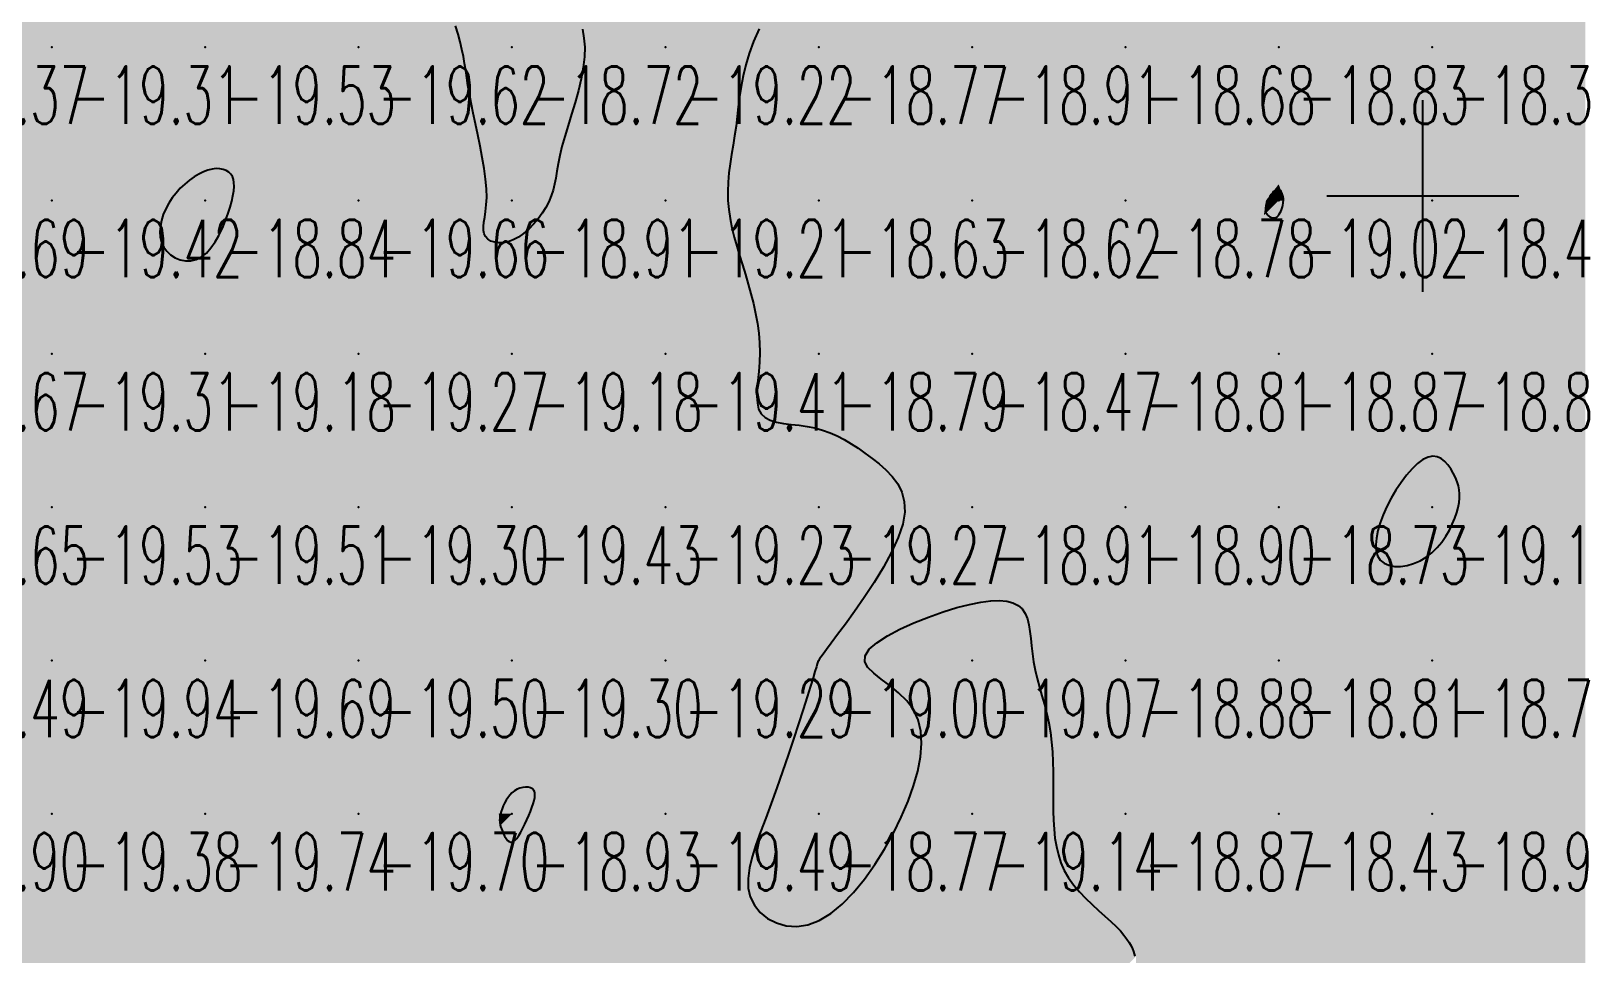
# Model space of a CAD drawing. Header units: millimetres. Extents: x 88261 to 90953, y 390274 to 392322.
# Drawn here: x 89158.9 to 89260, y 391698.1 to 391758.3 of the extents above; entities that cross this region are included whole.
import ezdxf
from ezdxf.enums import TextEntityAlignment as Align

# ---------------------------------------------------------------- set-up
doc = ezdxf.new("R2010")
doc.units = ezdxf.units.MM
doc.header["$LTSCALE"] = 25
for name, color, linetype in [('Carroyage(1)_Croix', 7, 'Continuous'), ('CN_03_00', 7, 'Continuous'), ('COTEAlt', 7, 'Continuous'), ('TN_COLORIAGE', 7, 'Continuous')]:
    doc.layers.add(name, color=color, linetype=linetype)
doc.styles.add('Simplex 1.0', font='Simplex.shx', dxfattribs={"width": 0.99, "height": 2.5})
doc.styles.get("Standard").update_dxf_attribs({"font": 'times.ttf'})

# ---------------------------------------------------------------- blocks, each defined once
blk = doc.blocks.new('COTE')
at = {"color": 0}
blk.add_point((0, 0), dxfattribs=at)
at = {"layer": 'COTEAlt'}
blk.add_attdef('ALT', text='', height=3.75, dxfattribs=at).set_placement((1.25, -1.25), align=Align.TOP_LEFT)

msp = doc.modelspace()

# ---------------------------------------------------------------- linework, layer by layer
at = {"layer": 'Carroyage(1)_Croix'}
for p, q in [((89249.65, 391741.29), (89249.65, 391753.79)), ((89243.4, 391747.54), (89255.9, 391747.54))]:
    msp.add_line(p, q, dxfattribs=at)
at = {"layer": 'CN_03_00', "elevation": -19, "flags": 128}
for points in [[(89194.84, 391758.41), (89194.94, 391757.84), (89194.99, 391757.25), (89194.98, 391756.61), (89194.9, 391755.92), (89194.77, 391755.18), (89194.58, 391754.42), (89194.37, 391753.64), (89194.14, 391752.88), (89193.91, 391752.13), (89193.7, 391751.42), (89193.51, 391750.76), (89193.37, 391750.17), (89193.37, 391750.17), (89193.26, 391749.64), (89193.17, 391749.15), (89193.1, 391748.71), (89193.02, 391748.3), (89192.93, 391747.91), (89192.81, 391747.54), (89192.66, 391747.16), (89192.46, 391746.78), (89192.22, 391746.41), (89191.95, 391746.04), (89191.66, 391745.69), (89191.34, 391745.37), (89191, 391745.09), (89190.67, 391744.85), (89190.33, 391744.67), (89190, 391744.55), (89189.68, 391744.49), (89189.39, 391744.48), (89189.12, 391744.52), (89188.88, 391744.6), (89188.68, 391744.73), (89188.53, 391744.89), (89188.43, 391745.07), (89188.39, 391745.29), (89188.39, 391745.54), (89188.42, 391745.82), (89188.47, 391746.15), (89188.52, 391746.53), (89188.57, 391746.96), (89188.6, 391747.45), (89188.59, 391748.01), (89188.53, 391748.64), (89188.44, 391749.32), (89188.31, 391750.04), (89188.17, 391750.78), (89188.02, 391751.52), (89187.86, 391752.25), (89187.71, 391752.95), (89187.58, 391753.61), (89187.47, 391754.2), (89187.38, 391754.75), (89187.3, 391755.25), (89187.23, 391755.72), (89187.16, 391756.18), (89187.08, 391756.64), (89186.98, 391757.1), (89186.87, 391757.59), (89186.73, 391758.1), (89186.57, 391758.64)], [(89206.37, 391758.44), (89206.01, 391757.62), (89205.72, 391756.84), (89205.5, 391756.1), (89205.32, 391755.38), (89205.19, 391754.69), (89205.09, 391754.01), (89205.01, 391753.36), (89204.94, 391752.72), (89204.86, 391752.09), (89204.77, 391751.47), (89204.67, 391750.85), (89204.57, 391750.24), (89204.48, 391749.64), (89204.4, 391749.04), (89204.34, 391748.44), (89204.32, 391747.84), (89204.33, 391747.25), (89204.38, 391746.65), (89204.47, 391746.06), (89204.59, 391745.46), (89204.74, 391744.86), (89204.91, 391744.26), (89205.09, 391743.65), (89205.28, 391743.04), (89205.47, 391742.42), (89205.65, 391741.79), (89205.83, 391741.16), (89205.99, 391740.52), (89206.13, 391739.87), (89206.25, 391739.23), (89206.34, 391738.59), (89206.4, 391737.95), (89206.41, 391737.32), (89206.39, 391736.7), (89206.35, 391736.09), (89206.29, 391735.51), (89206.24, 391734.97), (89206.22, 391734.46), (89206.25, 391734.02), (89206.33, 391733.63), (89206.5, 391733.32), (89206.75, 391733.08), (89207.09, 391732.91), (89207.5, 391732.79), (89207.96, 391732.7), (89208.45, 391732.64), (89208.97, 391732.58), (89209.5, 391732.5), (89210.01, 391732.41), (89210.51, 391732.27), (89211, 391732.1), (89211.46, 391731.89), (89211.92, 391731.65), (89212.37, 391731.38), (89212.82, 391731.08), (89213.27, 391730.76), (89213.73, 391730.42), (89214.19, 391730.06), (89214.64, 391729.67), (89215.05, 391729.24), (89215.41, 391728.77), (89215.67, 391728.23), (89215.83, 391727.62), (89215.86, 391726.92), (89215.74, 391726.14), (89215.44, 391725.26), (89215.01, 391724.31), (89214.47, 391723.32), (89213.86, 391722.32), (89213.22, 391721.35), (89212.58, 391720.44), (89211.99, 391719.62), (89211.48, 391718.93), (89211.07, 391718.38), (89210.76, 391717.96), (89210.54, 391717.66), (89210.39, 391717.46), (89210.3, 391717.34), (89210.25, 391717.27), (89210.23, 391717.25), (89210.23, 391717.24), (89210.23, 391717.24), (89210.22, 391717.21), (89210.2, 391717.15), (89210.16, 391717.02), (89210.1, 391716.82), (89210.01, 391716.53), (89209.88, 391716.11), (89209.71, 391715.56), (89209.49, 391714.86), (89209.23, 391714.04), (89208.93, 391713.11), (89208.6, 391712.11), (89208.26, 391711.06), (89207.9, 391710), (89207.53, 391708.94), (89207.16, 391707.92), (89206.8, 391706.96), (89206.46, 391706.06), (89206.16, 391705.22), (89205.91, 391704.44), (89205.74, 391703.71), (89205.65, 391703.03), (89205.66, 391702.4), (89205.79, 391701.82), (89206.06, 391701.28), (89206.44, 391700.81), (89206.92, 391700.41), (89207.49, 391700.12), (89208.13, 391699.94), (89208.82, 391699.89), (89209.54, 391700), (89210.29, 391700.28), (89211.05, 391700.73), (89211.79, 391701.35), (89212.53, 391702.11), (89213.24, 391702.98), (89213.91, 391703.93), (89214.54, 391704.94), (89215.12, 391705.98), (89215.64, 391707.03), (89216.08, 391708.06), (89216.44, 391709.06), (89216.72, 391710.03), (89216.89, 391710.95), (89216.96, 391711.82), (89216.91, 391712.63), (89216.73, 391713.37), (89216.43, 391714.04), (89215.99, 391714.62), (89215.46, 391715.14), (89214.89, 391715.6), (89214.33, 391716.02), (89213.84, 391716.41), (89213.46, 391716.78), (89213.26, 391717.16), (89213.28, 391717.55), (89213.55, 391717.97), (89214.05, 391718.4), (89214.73, 391718.84), (89215.55, 391719.28), (89216.46, 391719.69), (89217.41, 391720.07), (89218.36, 391720.41), (89219.27, 391720.69), (89220.09, 391720.9), (89220.82, 391721.05), (89221.47, 391721.14), (89222.03, 391721.15), (89222.52, 391721.11), (89222.92, 391721), (89223.26, 391720.83), (89223.52, 391720.6), (89223.72, 391720.31), (89223.86, 391719.96), (89223.96, 391719.57), (89224.03, 391719.14), (89224.08, 391718.68), (89224.13, 391718.19), (89224.19, 391717.68), (89224.26, 391717.15), (89224.37, 391716.61), (89224.5, 391716.07), (89224.65, 391715.51), (89224.81, 391714.94), (89224.97, 391714.36), (89225.12, 391713.77), (89225.25, 391713.17), (89225.36, 391712.55), (89225.44, 391711.92), (89225.5, 391711.28), (89225.53, 391710.63), (89225.54, 391709.98), (89225.54, 391709.33), (89225.54, 391708.68), (89225.54, 391708.05), (89225.55, 391707.42), (89225.57, 391706.82), (89225.6, 391706.23), (89225.66, 391705.66), (89225.75, 391705.11), (89225.88, 391704.57), (89226.05, 391704.05), (89226.27, 391703.55), (89226.54, 391703.07), (89226.87, 391702.6), (89227.25, 391702.15), (89227.65, 391701.73), (89228.08, 391701.32), (89228.5, 391700.93), (89228.91, 391700.56), (89229.3, 391700.22), (89229.64, 391699.89), (89229.93, 391699.6), (89230.16, 391699.32), (89230.35, 391699.07), (89230.5, 391698.84), (89230.62, 391698.63), (89230.71, 391698.43), (89230.78, 391698.26), (89230.83, 391698.1), (89230.87, 391697.96)]]:
    msp.add_lwpolyline(points, dxfattribs=at)
for points in [[(89170.32, 391743.81), (89170.62, 391744.15), (89170.89, 391744.54), (89171.14, 391744.97), (89171.36, 391745.43), (89171.55, 391745.9), (89171.72, 391746.36), (89171.86, 391746.8), (89171.97, 391747.19), (89172.05, 391747.55), (89172.11, 391747.87), (89172.13, 391748.16), (89172.12, 391748.41), (89172.09, 391748.62), (89172.02, 391748.81), (89171.91, 391748.97), (89171.78, 391749.1), (89171.61, 391749.2), (89171.42, 391749.27), (89171.2, 391749.31), (89170.96, 391749.32), (89170.7, 391749.28), (89170.42, 391749.22), (89170.13, 391749.11), (89169.83, 391748.97), (89169.52, 391748.78), (89169.21, 391748.56), (89168.91, 391748.31), (89168.62, 391748.04), (89168.34, 391747.73), (89168.09, 391747.41), (89167.86, 391747.06), (89167.67, 391746.7), (89167.51, 391746.32), (89167.39, 391745.94), (89167.32, 391745.57), (89167.29, 391745.2), (89167.31, 391744.85), (89167.4, 391744.51), (89167.54, 391744.2), (89167.74, 391743.93), (89167.99, 391743.7), (89168.28, 391743.51), (89168.61, 391743.38), (89168.96, 391743.31), (89169.31, 391743.31), (89169.66, 391743.39), (89170, 391743.56), (89170.32, 391743.81)], [(89239.53, 391746.29), (89239.6, 391746.23), (89239.68, 391746.17), (89239.78, 391746.13), (89239.87, 391746.11), (89239.97, 391746.11), (89240.06, 391746.14), (89240.15, 391746.18), (89240.23, 391746.26), (89240.29, 391746.35), (89240.35, 391746.46), (89240.41, 391746.58), (89240.45, 391746.71), (89240.49, 391746.83), (89240.51, 391746.95), (89240.54, 391747.06), (89240.55, 391747.16), (89240.56, 391747.24), (89240.56, 391747.31), (89240.56, 391747.37), (89240.55, 391747.43), (89240.54, 391747.49), (89240.52, 391747.55), (89240.5, 391747.61), (89240.48, 391747.68), (89240.45, 391747.75), (89240.42, 391747.82), (89240.38, 391747.89), (89240.33, 391747.94), (89240.28, 391747.98), (89240.23, 391748), (89240.16, 391748), (89240.09, 391747.96), (89240.01, 391747.91), (89239.92, 391747.83), (89239.84, 391747.73), (89239.75, 391747.63), (89239.67, 391747.51), (89239.6, 391747.38), (89239.53, 391747.26), (89239.48, 391747.13), (89239.44, 391747.01), (89239.41, 391746.89), (89239.39, 391746.77), (89239.39, 391746.66), (89239.4, 391746.56), (89239.42, 391746.46), (89239.47, 391746.37), (89239.53, 391746.29)], [(89247.06, 391726.74), (89246.86, 391726.21), (89246.71, 391725.71), (89246.62, 391725.23), (89246.58, 391724.79), (89246.61, 391724.4), (89246.7, 391724.06), (89246.87, 391723.78), (89247.12, 391723.58), (89247.43, 391723.45), (89247.8, 391723.38), (89248.2, 391723.38), (89248.62, 391723.44), (89249.05, 391723.56), (89249.47, 391723.74), (89249.87, 391723.98), (89250.24, 391724.27), (89250.58, 391724.6), (89250.88, 391724.96), (89251.15, 391725.35), (89251.38, 391725.75), (89251.57, 391726.14), (89251.74, 391726.53), (89251.87, 391726.9), (89251.96, 391727.23), (89252.02, 391727.54), (89252.05, 391727.83), (89252.05, 391728.11), (89252.02, 391728.37), (89251.97, 391728.64), (89251.88, 391728.9), (89251.77, 391729.17), (89251.63, 391729.46), (89251.47, 391729.74), (89251.29, 391730), (89251.08, 391730.23), (89250.84, 391730.41), (89250.58, 391730.53), (89250.3, 391730.57), (89249.99, 391730.51), (89249.65, 391730.34), (89249.31, 391730.08), (89248.95, 391729.74), (89248.59, 391729.32), (89248.24, 391728.86), (89247.9, 391728.35), (89247.59, 391727.82), (89247.31, 391727.28), (89247.06, 391726.74)], [(89191.45, 391707.39), (89191.55, 391707.65), (89191.63, 391707.89), (89191.7, 391708.11), (89191.74, 391708.31), (89191.75, 391708.49), (89191.73, 391708.65), (89191.68, 391708.77), (89191.59, 391708.87), (89191.46, 391708.94), (89191.31, 391708.97), (89191.14, 391708.98), (89190.96, 391708.96), (89190.77, 391708.92), (89190.59, 391708.84), (89190.41, 391708.74), (89190.25, 391708.61), (89190.11, 391708.46), (89189.98, 391708.29), (89189.86, 391708.12), (89189.76, 391707.93), (89189.67, 391707.75), (89189.6, 391707.57), (89189.54, 391707.4), (89189.5, 391707.24), (89189.46, 391707.1), (89189.45, 391706.96), (89189.44, 391706.83), (89189.45, 391706.7), (89189.47, 391706.56), (89189.51, 391706.42), (89189.56, 391706.27), (89189.62, 391706.1), (89189.69, 391705.94), (89189.77, 391705.78), (89189.86, 391705.63), (89189.96, 391705.51), (89190.07, 391705.43), (89190.18, 391705.4), (89190.31, 391705.42), (89190.43, 391705.5), (89190.56, 391705.64), (89190.7, 391705.82), (89190.83, 391706.05), (89190.96, 391706.3), (89191.09, 391706.57), (89191.22, 391706.85), (89191.34, 391707.13), (89191.45, 391707.39)]]:
    msp.add_lwpolyline(points, close=True, dxfattribs=at)
at = {"layer": 'TN_COLORIAGE', "color": 213}
for points in [[(89150.25, 391757.24, -19.42), (89160.25, 391757.24, -19.42), (89160.25, 391767.24, -19.42)], [(89150.25, 391767.24, -19.42), (89150.25, 391757.24, -19.42), (89160.25, 391767.24, -19.42)], [(89160.25, 391757.24, -19.83), (89170.25, 391757.24, -19.83), (89170.25, 391767.24, -19.83)], [(89160.25, 391767.24, -19.83), (89160.25, 391757.24, -19.83), (89170.25, 391767.24, -19.83)], [(89170.25, 391767.24, -19.43), (89170.25, 391757.24, -19.43), (89180.25, 391767.24, -19.43)], [(89170.25, 391757.24, -19.43), (89180.25, 391757.24, -19.43), (89180.25, 391767.24, -19.43)], [(89180.25, 391757.24, -19), (89185.28, 391762.27, -19), (89180.25, 391767.24, -19), (89184.37, 391767.24, -19)], [(89200.25, 391767.24, -19), (89193.7, 391760.69, -19), (89200.25, 391757.24, -19), (89195.79, 391757.24, -19)], [(89200.25, 391757.24, -19), (89205.2, 391757.24, -19), (89210.25, 391767.24, -19), (89210.25, 391764.77, -19)], [(89200.25, 391767.24, -19.08), (89200.25, 391757.24, -19.08), (89210.25, 391767.24, -19.08)], [(89185.28, 391762.27, -19.62), (89187.16, 391757.24, -19.62), (89180.25, 391757.24, -19.62)], [(89150.25, 391757.24, -19.31), (89150.25, 391747.24, -19.31), (89160.25, 391757.24, -19.31)], [(89150.25, 391747.24, -19.31), (89160.25, 391747.24, -19.31), (89160.25, 391757.24, -19.31)], [(89160.25, 391757.24, -19.53), (89160.25, 391747.24, -19.53), (89170.25, 391757.24, -19.53)], [(89170.25, 391757.24, -19), (89170.25, 391749.54, -19), (89160.25, 391747.24, -19), (89167.51, 391747.24, -19)], [(89180.25, 391757.24, -19), (89172.27, 391749.26, -19), (89170.25, 391757.24, -19), (89170.25, 391749.54, -19)], [(89180.25, 391747.24, -19), (89172.16, 391747.24, -19), (89180.25, 391757.24, -19), (89172.27, 391749.26, -19)], [(89180.25, 391747.24, -19), (89187.3, 391754.29, -19), (89180.25, 391757.24, -19), (89187.16, 391757.24, -19)], [(89200.25, 391757.24, -19), (89193.03, 391750.02, -19), (89200.25, 391747.24, -19), (89193.17, 391747.24, -19)], [(89195.79, 391757.24, -19.22), (89193.03, 391750.02, -19.22), (89200.25, 391757.24, -19.22)], [(89200.25, 391757.24, -19), (89205.2, 391757.24, -19), (89200.25, 391747.24, -19), (89205.03, 391752.02, -19)], [(89187.3, 391754.29, -19.66), (89189.1, 391747.24, -19.66), (89180.25, 391747.24, -19.66)], [(89203.85, 391747.24, -19.21), (89205.03, 391752.02, -19.21), (89200.25, 391747.24, -19.21)], [(89239.42, 391747.24, -19.02), (89240.25, 391748.3, -19.02), (89240.25, 391747.24, -19.02)], [(89240.54, 391747.53, -19.02), (89240.25, 391748.3, -19.02), (89240.25, 391747.24, -19.02)], [(89240.54, 391747.53, -19.02), (89240.61, 391747.24, -19.02), (89240.25, 391747.24, -19.02)], [(89150.25, 391747.24, -19.42), (89150.25, 391737.24, -19.42), (89160.25, 391747.24, -19.42)], [(89150.25, 391737.24, -19.42), (89160.25, 391737.24, -19.42), (89160.25, 391747.24, -19.42)], [(89160.25, 391747.24, -19), (89167.51, 391747.24, -19), (89160.25, 391737.24, -19), (89166.86, 391743.85, -19)], [(89170.25, 391737.24, -19.66), (89180.25, 391737.24, -19.66), (89180.25, 391747.24, -19.66)], [(89180.25, 391747.24, -19), (89172.16, 391747.24, -19), (89170.25, 391737.24, -19), (89170.25, 391742.56, -19)], [(89180.25, 391747.24, -19), (89189.1, 391747.24, -19), (89180.25, 391737.24, -19), (89187.81, 391744.8, -19)], [(89190.25, 391737.24, -19.21), (89200.25, 391737.24, -19.21), (89200.25, 391747.24, -19.21)], [(89200.25, 391747.24, -19), (89193.17, 391747.24, -19), (89190.25, 391737.24, -19), (89190.25, 391744, -19)], [(89200.25, 391737.24, -19), (89205.52, 391742.51, -19), (89200.25, 391747.24, -19), (89203.85, 391747.24, -19)], [(89239.28, 391746.27, -19.02), (89240.25, 391745.9, -19.02), (89240.25, 391747.24, -19.02)], [(89239.42, 391747.24, -19.02), (89239.28, 391746.27, -19.02), (89240.25, 391747.24, -19.02)], [(89240.61, 391747.24, -19.02), (89240.25, 391745.9, -19.02), (89240.25, 391747.24, -19.02)], [(89180.25, 391737.24, -19), (89187.81, 391744.8, -19), (89190.25, 391737.24, -19), (89190.25, 391744, -19)], [(89160.25, 391737.24, -19), (89166.86, 391743.85, -19), (89170.25, 391737.24, -19), (89170.25, 391742.56, -19)], [(89205.52, 391742.51, -19.41), (89206.88, 391737.24, -19.41), (89200.25, 391737.24, -19.41)], [(89150.25, 391737.24, -19.31), (89150.25, 391727.24, -19.31), (89160.25, 391737.24, -19.31)], [(89150.25, 391727.24, -19.31), (89160.25, 391727.24, -19.31), (89160.25, 391737.24, -19.31)], [(89160.25, 391727.24, -19.18), (89170.25, 391727.24, -19.18), (89170.25, 391737.24, -19.18)], [(89160.25, 391737.24, -19.18), (89160.25, 391727.24, -19.18), (89170.25, 391737.24, -19.18)], [(89170.25, 391737.24, -19.27), (89170.25, 391727.24, -19.27), (89180.25, 391737.24, -19.27)], [(89170.25, 391727.24, -19.27), (89180.25, 391727.24, -19.27), (89180.25, 391737.24, -19.27)], [(89180.25, 391737.24, -19.18), (89180.25, 391727.24, -19.18), (89190.25, 391737.24, -19.18)], [(89180.25, 391727.24, -19.18), (89190.25, 391727.24, -19.18), (89190.25, 391737.24, -19.18)], [(89190.25, 391737.24, -19.41), (89190.25, 391727.24, -19.41), (89200.25, 391737.24, -19.41)], [(89190.25, 391727.24, -19.41), (89200.25, 391727.24, -19.41), (89200.25, 391737.24, -19.41)], [(89200.25, 391737.24, -19), (89206.88, 391737.24, -19), (89200.25, 391727.24, -19), (89205.47, 391732.46, -19)], [(89210.25, 391727.24, -19), (89210.25, 391732.84, -19), (89200.25, 391727.24, -19), (89205.47, 391732.46, -19)], [(89213.62, 391730.61, -19.27), (89210.25, 391732.84, -19.27), (89210.25, 391727.24, -19.27)], [(89246.89, 391727.24, -19.14), (89250.25, 391731.69, -19.14), (89250.25, 391727.24, -19.14)], [(89252.04, 391729.03, -19.14), (89250.25, 391731.69, -19.14), (89250.25, 391727.24, -19.14)], [(89213.62, 391730.61, -19.27), (89217.64, 391727.24, -19.27), (89210.25, 391727.24, -19.27)], [(89252.04, 391729.03, -19.14), (89252.23, 391727.24, -19.14), (89250.25, 391727.24, -19.14)], [(89150.25, 391727.24, -19.53), (89150.25, 391717.24, -19.53), (89160.25, 391727.24, -19.53)], [(89150.25, 391717.24, -19.53), (89160.25, 391717.24, -19.53), (89160.25, 391727.24, -19.53)], [(89160.25, 391717.24, -19.51), (89170.25, 391717.24, -19.51), (89170.25, 391727.24, -19.51)], [(89160.25, 391727.24, -19.51), (89160.25, 391717.24, -19.51), (89170.25, 391727.24, -19.51)], [(89170.25, 391727.24, -19.3), (89170.25, 391717.24, -19.3), (89180.25, 391727.24, -19.3)], [(89170.25, 391717.24, -19.3), (89180.25, 391717.24, -19.3), (89180.25, 391727.24, -19.3)], [(89180.25, 391727.24, -19.43), (89180.25, 391717.24, -19.43), (89190.25, 391727.24, -19.43)], [(89180.25, 391717.24, -19.43), (89190.25, 391717.24, -19.43), (89190.25, 391727.24, -19.43)], [(89190.25, 391727.24, -19.23), (89190.25, 391717.24, -19.23), (89200.25, 391727.24, -19.23)], [(89190.25, 391717.24, -19.23), (89200.25, 391717.24, -19.23), (89200.25, 391727.24, -19.23)], [(89200.25, 391727.24, -19.27), (89200.25, 391717.24, -19.27), (89210.25, 391727.24, -19.27)], [(89200.25, 391717.24, -19), (89210.22, 391717.24, -19), (89210.25, 391727.24, -19), (89210.25, 391717.27, -19)], [(89217.64, 391727.24, -19.27), (89210.25, 391717.27, -19.27), (89210.25, 391727.24, -19.27)], [(89250.25, 391723.4, -19.14), (89246.03, 391723.02, -19.14), (89250.25, 391727.24, -19.14)], [(89246.89, 391727.24, -19.14), (89246.03, 391723.02, -19.14), (89250.25, 391727.24, -19.14)], [(89252.23, 391727.24, -19.14), (89250.25, 391723.4, -19.14), (89250.25, 391727.24, -19.14)], [(89220.25, 391721.41, -19.07), (89210.36, 391717.24, -19.07), (89220.25, 391717.24, -19.07)], [(89224.24, 391721.23, -19.07), (89220.25, 391721.41, -19.07), (89220.25, 391717.24, -19.07)], [(89223.91, 391717.24, -19.07), (89224.24, 391721.23, -19.07), (89220.25, 391717.24, -19.07)], [(89150.25, 391707.24, -19.94), (89160.25, 391707.24, -19.94), (89160.25, 391717.24, -19.94)], [(89150.25, 391717.24, -19.94), (89150.25, 391707.24, -19.94), (89160.25, 391717.24, -19.94)], [(89160.25, 391717.24, -19.69), (89160.25, 391707.24, -19.69), (89170.25, 391717.24, -19.69)], [(89160.25, 391707.24, -19.69), (89170.25, 391707.24, -19.69), (89170.25, 391717.24, -19.69)], [(89170.25, 391717.24, -19.5), (89170.25, 391707.24, -19.5), (89180.25, 391717.24, -19.5)], [(89170.25, 391707.24, -19.5), (89180.25, 391707.24, -19.5), (89180.25, 391717.24, -19.5)], [(89180.25, 391717.24, -19.3), (89180.25, 391707.24, -19.3), (89190.25, 391717.24, -19.3)], [(89180.25, 391707.24, -19), (89189.39, 391707.24, -19), (89190.25, 391717.24, -19), (89190.25, 391709.03, -19)], [(89190.25, 391717.24, -19), (89190.25, 391709.03, -19), (89200.25, 391717.24, -19), (89192.1, 391709.09, -19)], [(89200.25, 391707.24, -19), (89191.42, 391707.24, -19), (89200.25, 391717.24, -19), (89192.1, 391709.09, -19)], [(89200.25, 391707.24, -19), (89210.23, 391717.22, -19), (89200.25, 391717.24, -19), (89210.22, 391717.24, -19)], [(89207.09, 391707.24, -19.49), (89210.23, 391717.22, -19.49), (89200.25, 391707.24, -19.49)], [(89217.95, 391714.94, -19.07), (89210.36, 391717.24, -19.07), (89220.25, 391717.24, -19.07)], [(89220.25, 391707.24, -19), (89216.4, 391707.24, -19), (89220.25, 391717.24, -19), (89217.95, 391714.94, -19)], [(89220.25, 391707.24, -19), (89225.71, 391712.71, -19), (89220.25, 391717.24, -19), (89223.91, 391717.24, -19)], [(89225.42, 391707.24, -19.14), (89225.71, 391712.71, -19.14), (89220.25, 391707.24, -19.14)], [(89150.25, 391697.24, -19.38), (89160.25, 391697.24, -19.38), (89160.25, 391707.24, -19.38)], [(89150.25, 391707.24, -19.38), (89150.25, 391697.24, -19.38), (89160.25, 391707.24, -19.38)], [(89160.25, 391707.24, -19.74), (89160.25, 391697.24, -19.74), (89170.25, 391707.24, -19.74)], [(89160.25, 391697.24, -19.74), (89170.25, 391697.24, -19.74), (89170.25, 391707.24, -19.74)], [(89170.25, 391707.24, -19.7), (89170.25, 391697.24, -19.7), (89180.25, 391707.24, -19.7)], [(89170.25, 391697.24, -19.7), (89180.25, 391697.24, -19.7), (89180.25, 391707.24, -19.7)], [(89180.25, 391697.24, -19), (89189.42, 391706.42, -19), (89180.25, 391707.24, -19), (89189.39, 391707.24, -19)], [(89190.25, 391697.24, -19.49), (89200.25, 391697.24, -19.49), (89200.25, 391707.24, -19.49)], [(89200.25, 391707.24, -19), (89191.42, 391707.24, -19), (89190.25, 391697.24, -19), (89190.25, 391704.71, -19)], [(89200.25, 391707.24, -19), (89207.09, 391707.24, -19), (89200.25, 391697.24, -19), (89204.36, 391701.35, -19)], [(89220.25, 391707.24, -19), (89216.4, 391707.24, -19), (89210.25, 391697.24, -19), (89210.25, 391698.27, -19)], [(89210.25, 391697.24, -19.14), (89220.25, 391697.24, -19.14), (89220.25, 391707.24, -19.14)], [(89220.25, 391697.24, -19), (89225.89, 391702.88, -19), (89220.25, 391707.24, -19), (89225.42, 391707.24, -19)], [(89180.25, 391697.24, -19), (89189.42, 391706.42, -19), (89190.25, 391697.24, -19), (89190.25, 391704.71, -19)], [(89220.25, 391697.24, -19), (89225.89, 391702.88, -19), (89230.25, 391697.24, -19), (89230.25, 391699.64, -19)], [(89200.25, 391697.24, -19), (89204.36, 391701.35, -19), (89210.25, 391697.24, -19), (89210.25, 391698.27, -19)], [(89230.94, 391697.93, -19.04), (89230.25, 391699.64, -19.04), (89230.25, 391697.24, -19.04)]]:
    msp.add_solid(points, dxfattribs=at)
at = {"layer": 'TN_COLORIAGE', "color": 203}
for points in [[(89187.16, 391757.24, -18.38), (89185.28, 391762.27, -18.38), (89190.25, 391757.24, -18.38), (89190.25, 391767.24, -18.38)], [(89193.7, 391760.69, -18.38), (89195.63, 391767.24, -18.38), (89190.25, 391757.24, -18.38), (89190.25, 391767.24, -18.38)], [(89210.25, 391764.77, -18.67), (89212.1, 391767.24, -18.67), (89210.25, 391757.24, -18.67), (89220.25, 391767.24, -18.67)], [(89210.25, 391757.24, -18.67), (89220.25, 391757.24, -18.67), (89220.25, 391767.24, -18.67)], [(89220.25, 391767.24, -18.82), (89220.25, 391757.24, -18.82), (89230.25, 391767.24, -18.82)], [(89220.25, 391757.24, -18.82), (89230.25, 391757.24, -18.82), (89230.25, 391767.24, -18.82)], [(89230.25, 391757.24, -18.74), (89240.25, 391757.24, -18.74), (89240.25, 391767.24, -18.74)], [(89230.25, 391767.24, -18.74), (89230.25, 391757.24, -18.74), (89240.25, 391767.24, -18.74)], [(89240.25, 391757.24, -18.58), (89250.25, 391757.24, -18.58), (89250.25, 391767.24, -18.58)], [(89240.25, 391767.24, -18.58), (89240.25, 391757.24, -18.58), (89250.25, 391767.24, -18.58)], [(89250.25, 391767.24, -18), (89259.89, 391767.24, -18), (89250.25, 391757.24, -18), (89259.64, 391766.63, -18)], [(89250.25, 391757.24, -18), (89259.64, 391766.63, -18), (89260.25, 391757.24, -18), (89260.25, 391765.93, -18)], [(89210.25, 391764.77, -18.77), (89205.2, 391757.24, -18.77), (89210.25, 391757.24, -18.77)], [(89195.79, 391757.24, -18.72), (89193.7, 391760.69, -18.72), (89190.25, 391757.24, -18.72)], [(89187.16, 391757.24, -18.72), (89187.3, 391754.29, -18.72), (89190.25, 391757.24, -18.72)], [(89189.1, 391747.24, -18.72), (89187.3, 391754.29, -18.72), (89190.25, 391747.24, -18.72), (89190.25, 391757.24, -18.72)], [(89193.03, 391750.02, -18.72), (89195.79, 391757.24, -18.72), (89190.25, 391747.24, -18.72), (89190.25, 391757.24, -18.72)], [(89205.03, 391752.02, -18.63), (89203.85, 391747.24, -18.63), (89210.25, 391757.24, -18.63), (89210.25, 391747.24, -18.63)], [(89205.03, 391752.02, -18.77), (89205.2, 391757.24, -18.77), (89210.25, 391757.24, -18.77)], [(89210.25, 391757.24, -18.91), (89210.25, 391747.24, -18.91), (89220.25, 391757.24, -18.91)], [(89210.25, 391747.24, -18.91), (89220.25, 391747.24, -18.91), (89220.25, 391757.24, -18.91)], [(89220.25, 391757.24, -18.68), (89220.25, 391747.24, -18.68), (89230.25, 391757.24, -18.68)], [(89220.25, 391747.24, -18.68), (89230.25, 391747.24, -18.68), (89230.25, 391757.24, -18.68)], [(89240.25, 391748.3, -18.78), (89239.42, 391747.24, -18.78), (89240.25, 391757.24, -18.78), (89230.25, 391747.24, -18.78)], [(89230.25, 391757.24, -18.83), (89230.25, 391747.24, -18.83), (89240.25, 391757.24, -18.83)], [(89240.25, 391748.3, -18.34), (89240.54, 391747.53, -18.34), (89240.25, 391757.24, -18.34), (89250.25, 391757.24, -18.34)], [(89240.61, 391747.24, -18.34), (89240.54, 391747.53, -18.34), (89250.25, 391747.24, -18.34), (89250.25, 391757.24, -18.34)], [(89250.25, 391757.24, -18.15), (89250.25, 391747.24, -18.15), (89260.25, 391757.24, -18.15)], [(89250.25, 391747.24, -18.15), (89260.25, 391747.24, -18.15), (89260.25, 391757.24, -18.15)], [(89167.51, 391747.24, -18.84), (89170.25, 391749.54, -18.84), (89170.25, 391747.24, -18.84)], [(89170.25, 391749.54, -18.84), (89172.27, 391749.26, -18.84), (89170.25, 391747.24, -18.84)], [(89193.17, 391747.24, -18.91), (89193.03, 391750.02, -18.91), (89190.25, 391747.24, -18.91)], [(89172.27, 391749.26, -18.84), (89172.16, 391747.24, -18.84), (89170.25, 391747.24, -18.84)], [(89166.86, 391743.85, -18.84), (89167.51, 391747.24, -18.84), (89170.25, 391747.24, -18.84)], [(89170.25, 391742.56, -18.84), (89166.86, 391743.85, -18.84), (89170.25, 391747.24, -18.84)], [(89170.25, 391742.56, -18.84), (89172.16, 391747.24, -18.84), (89170.25, 391747.24, -18.84)], [(89187.81, 391744.8, -18.91), (89189.1, 391747.24, -18.91), (89190.25, 391747.24, -18.91)], [(89190.25, 391744, -18.91), (89187.81, 391744.8, -18.91), (89190.25, 391747.24, -18.91)], [(89190.25, 391744, -18.91), (89193.17, 391747.24, -18.91), (89190.25, 391747.24, -18.91)], [(89203.85, 391747.24, -18.63), (89205.52, 391742.51, -18.63), (89210.25, 391747.24, -18.63)], [(89206.88, 391737.24, -18.63), (89205.52, 391742.51, -18.63), (89210.25, 391737.24, -18.63), (89210.25, 391747.24, -18.63)], [(89210.25, 391747.24, -18.62), (89210.25, 391737.24, -18.62), (89220.25, 391747.24, -18.62)], [(89210.25, 391737.24, -18.62), (89220.25, 391737.24, -18.62), (89220.25, 391747.24, -18.62)], [(89220.25, 391737.24, -18.78), (89230.25, 391737.24, -18.78), (89230.25, 391747.24, -18.78)], [(89220.25, 391747.24, -18.78), (89220.25, 391737.24, -18.78), (89230.25, 391747.24, -18.78)], [(89239.28, 391746.27, -18.78), (89239.42, 391747.24, -18.78), (89230.25, 391737.24, -18.78), (89230.25, 391747.24, -18.78)], [(89240.25, 391745.9, -18.81), (89239.28, 391746.27, -18.81), (89240.25, 391737.24, -18.81), (89230.25, 391737.24, -18.81)], [(89240.25, 391745.9, -18.46), (89240.61, 391747.24, -18.46), (89240.25, 391737.24, -18.46), (89250.25, 391747.24, -18.46)], [(89240.25, 391737.24, -18.46), (89250.25, 391737.24, -18.46), (89250.25, 391747.24, -18.46)], [(89250.25, 391747.24, -18.41), (89250.25, 391737.24, -18.41), (89260.25, 391747.24, -18.41)], [(89250.25, 391737.24, -18.41), (89260.25, 391737.24, -18.41), (89260.25, 391747.24, -18.41)], [(89205.47, 391732.46, -18.79), (89206.88, 391737.24, -18.79), (89210.25, 391737.24, -18.79)], [(89205.47, 391732.46, -18.79), (89210.25, 391732.84, -18.79), (89210.25, 391737.24, -18.79)], [(89210.25, 391732.84, -18.47), (89213.62, 391730.61, -18.47), (89210.25, 391737.24, -18.47), (89220.25, 391737.24, -18.47)], [(89217.64, 391727.24, -18.47), (89213.62, 391730.61, -18.47), (89220.25, 391727.24, -18.47), (89220.25, 391737.24, -18.47)], [(89220.25, 391727.24, -18.81), (89230.25, 391727.24, -18.81), (89230.25, 391737.24, -18.81)], [(89220.25, 391737.24, -18.81), (89220.25, 391727.24, -18.81), (89230.25, 391737.24, -18.81)], [(89230.25, 391727.24, -18.87), (89240.25, 391727.24, -18.87), (89240.25, 391737.24, -18.87)], [(89230.25, 391737.24, -18.87), (89230.25, 391727.24, -18.87), (89240.25, 391737.24, -18.87)], [(89240.25, 391737.24, -18.83), (89240.25, 391727.24, -18.83), (89250.25, 391737.24, -18.83)], [(89250.25, 391731.69, -18.73), (89246.89, 391727.24, -18.73), (89250.25, 391737.24, -18.73), (89240.25, 391727.24, -18.73)], [(89250.25, 391731.69, -18.37), (89252.04, 391729.03, -18.37), (89250.25, 391737.24, -18.37), (89260.25, 391737.24, -18.37)], [(89252.23, 391727.24, -18.37), (89252.04, 391729.03, -18.37), (89260.25, 391727.24, -18.37), (89260.25, 391737.24, -18.37)], [(89210.36, 391717.24, -18.91), (89220.25, 391721.41, -18.91), (89210.25, 391717.24, -18.91), (89220.25, 391727.24, -18.91)], [(89210.25, 391717.27, -18.91), (89217.64, 391727.24, -18.91), (89210.25, 391717.24, -18.91), (89220.25, 391727.24, -18.91)], [(89220.25, 391721.41, -18.9), (89224.24, 391721.23, -18.9), (89220.25, 391727.24, -18.9), (89230.25, 391727.24, -18.9)], [(89224.24, 391721.23, -18.88), (89223.91, 391717.24, -18.88), (89230.25, 391727.24, -18.88), (89230.25, 391717.24, -18.88)], [(89230.25, 391717.24, -18.73), (89240.25, 391717.24, -18.73), (89240.25, 391727.24, -18.73)], [(89230.25, 391727.24, -18.73), (89230.25, 391717.24, -18.73), (89240.25, 391727.24, -18.73)], [(89246.03, 391723.02, -18.73), (89246.89, 391727.24, -18.73), (89240.25, 391717.24, -18.73), (89240.25, 391727.24, -18.73)], [(89250.25, 391717.24, -18.44), (89260.25, 391717.24, -18.44), (89260.25, 391727.24, -18.44)], [(89250.25, 391723.4, -18.44), (89252.23, 391727.24, -18.44), (89250.25, 391717.24, -18.44), (89260.25, 391727.24, -18.44)], [(89246.03, 391723.02, -18.78), (89250.25, 391723.4, -18.78), (89240.25, 391717.24, -18.78), (89250.25, 391717.24, -18.78)], [(89210.23, 391717.22, -18.77), (89207.09, 391707.24, -18.77), (89210.25, 391717.24, -18.77), (89210.25, 391707.24, -18.77)], [(89210.25, 391717.27, -19), (89210.22, 391717.24, -19), (89210.25, 391717.24, -19)], [(89210.22, 391717.24, -19), (89210.23, 391717.22, -19), (89210.25, 391717.24, -19)], [(89210.36, 391717.24, -18.77), (89217.95, 391714.94, -18.77), (89210.25, 391717.24, -18.77), (89210.25, 391707.24, -18.77)], [(89223.91, 391717.24, -18.88), (89225.71, 391712.71, -18.88), (89230.25, 391717.24, -18.88)], [(89225.71, 391712.71, -18.87), (89225.42, 391707.24, -18.87), (89230.25, 391717.24, -18.87), (89230.25, 391707.24, -18.87)], [(89230.25, 391707.24, -18.81), (89240.25, 391707.24, -18.81), (89240.25, 391717.24, -18.81)], [(89230.25, 391717.24, -18.81), (89230.25, 391707.24, -18.81), (89240.25, 391717.24, -18.81)], [(89240.25, 391707.24, -18.78), (89250.25, 391707.24, -18.78), (89250.25, 391717.24, -18.78)], [(89240.25, 391717.24, -18.78), (89240.25, 391707.24, -18.78), (89250.25, 391717.24, -18.78)], [(89250.25, 391707.24, -18.51), (89260.25, 391707.24, -18.51), (89260.25, 391717.24, -18.51)], [(89250.25, 391717.24, -18.51), (89250.25, 391707.24, -18.51), (89260.25, 391717.24, -18.51)], [(89217.95, 391714.94, -18.77), (89216.4, 391707.24, -18.77), (89210.25, 391707.24, -18.77)], [(89190.25, 391709.03, -18.93), (89189.39, 391707.24, -18.93), (89190.25, 391707.24, -18.93)], [(89192.1, 391709.09, -18.93), (89191.42, 391707.24, -18.93), (89190.25, 391707.24, -18.93)], [(89192.1, 391709.09, -18.93), (89190.25, 391709.03, -18.93), (89190.25, 391707.24, -18.93)], [(89189.39, 391707.24, -18.93), (89189.42, 391706.42, -18.93), (89190.25, 391707.24, -18.93)], [(89190.25, 391704.71, -18.93), (89189.42, 391706.42, -18.93), (89190.25, 391707.24, -18.93)], [(89190.25, 391704.71, -18.93), (89191.42, 391707.24, -18.93), (89190.25, 391707.24, -18.93)], [(89210.25, 391698.27, -18.77), (89204.36, 391701.35, -18.77), (89210.25, 391707.24, -18.77)], [(89204.36, 391701.35, -18.77), (89207.09, 391707.24, -18.77), (89210.25, 391707.24, -18.77)], [(89210.25, 391698.27, -18.77), (89216.4, 391707.24, -18.77), (89210.25, 391707.24, -18.77)], [(89225.42, 391707.24, -18.87), (89225.89, 391702.88, -18.87), (89230.25, 391707.24, -18.87)], [(89230.25, 391699.64, -18.87), (89225.89, 391702.88, -18.87), (89230.25, 391707.24, -18.87)], [(89230.25, 391699.64, -18.43), (89230.94, 391697.93, -18.43), (89230.25, 391707.24, -18.43), (89240.25, 391707.24, -18.43)], [(89230.96, 391697.24, -18.43), (89230.94, 391697.93, -18.43), (89240.25, 391697.24, -18.43), (89240.25, 391707.24, -18.43)], [(89240.25, 391697.24, -18.93), (89250.25, 391697.24, -18.93), (89250.25, 391707.24, -18.93)], [(89240.25, 391707.24, -18.93), (89240.25, 391697.24, -18.93), (89250.25, 391707.24, -18.93)], [(89250.25, 391697.24, -18.64), (89260.25, 391697.24, -18.64), (89260.25, 391707.24, -18.64)], [(89250.25, 391707.24, -18.64), (89250.25, 391697.24, -18.64), (89260.25, 391707.24, -18.64)]]:
    msp.add_solid(points, dxfattribs=at)

# ---------------------------------------------------------------- block references
at = {"layer": 'COTEAlt'}
ref = msp.add_blockref('COTE', (89150.25, 391757.24), dxfattribs=at)
ref.add_attrib('ALT', '-19.37', dxfattribs={"height": 3.75, "style": 'Simplex 1.0', "width": 0.6}).set_placement((89151.5, 391755.99), align=Align.TOP_LEFT)
ref = msp.add_blockref('COTE', (89160.25, 391757.24), dxfattribs=at)
ref.add_attrib('ALT', '-19.31', dxfattribs={"height": 3.75, "style": 'Simplex 1.0', "width": 0.6}).set_placement((89161.5, 391755.99), align=Align.TOP_LEFT)
ref = msp.add_blockref('COTE', (89170.25, 391757.24), dxfattribs=at)
ref.add_attrib('ALT', '-19.53', dxfattribs={"height": 3.75, "style": 'Simplex 1.0', "width": 0.6}).set_placement((89171.5, 391755.99), align=Align.TOP_LEFT)
ref = msp.add_blockref('COTE', (89180.25, 391757.24), dxfattribs=at)
ref.add_attrib('ALT', '-19.62', dxfattribs={"height": 3.75, "style": 'Simplex 1.0', "width": 0.6}).set_placement((89181.5, 391755.99), align=Align.TOP_LEFT)
ref = msp.add_blockref('COTE', (89190.25, 391757.24), dxfattribs=at)
ref.add_attrib('ALT', '-18.72', dxfattribs={"height": 3.75, "style": 'Simplex 1.0', "width": 0.6}).set_placement((89191.5, 391755.99), align=Align.TOP_LEFT)
ref = msp.add_blockref('COTE', (89200.25, 391757.24), dxfattribs=at)
ref.add_attrib('ALT', '-19.22', dxfattribs={"height": 3.75, "style": 'Simplex 1.0', "width": 0.6}).set_placement((89201.5, 391755.99), align=Align.TOP_LEFT)
ref = msp.add_blockref('COTE', (89210.25, 391757.24), dxfattribs=at)
ref.add_attrib('ALT', '-18.77', dxfattribs={"height": 3.75, "style": 'Simplex 1.0', "width": 0.6}).set_placement((89211.5, 391755.99), align=Align.TOP_LEFT)
ref = msp.add_blockref('COTE', (89220.25, 391757.24), dxfattribs=at)
ref.add_attrib('ALT', '-18.91', dxfattribs={"height": 3.75, "style": 'Simplex 1.0', "width": 0.6}).set_placement((89221.5, 391755.99), align=Align.TOP_LEFT)
ref = msp.add_blockref('COTE', (89230.25, 391757.24), dxfattribs=at)
ref.add_attrib('ALT', '-18.68', dxfattribs={"height": 3.75, "style": 'Simplex 1.0', "width": 0.6}).set_placement((89231.5, 391755.99), align=Align.TOP_LEFT)
ref = msp.add_blockref('COTE', (89240.25, 391757.24), dxfattribs=at)
ref.add_attrib('ALT', '-18.83', dxfattribs={"height": 3.75, "style": 'Simplex 1.0', "width": 0.6}).set_placement((89241.5, 391755.99), align=Align.TOP_LEFT)
ref = msp.add_blockref('COTE', (89250.25, 391757.24), dxfattribs=at)
ref.add_attrib('ALT', '-18.34', dxfattribs={"height": 3.75, "style": 'Simplex 1.0', "width": 0.6}).set_placement((89251.5, 391755.99), align=Align.TOP_LEFT)
ref = msp.add_blockref('COTE', (89150.25, 391747.24), dxfattribs=at)
ref.add_attrib('ALT', '-19.69', dxfattribs={"height": 3.75, "style": 'Simplex 1.0', "width": 0.6}).set_placement((89151.5, 391745.99), align=Align.TOP_LEFT)
ref = msp.add_blockref('COTE', (89160.25, 391747.24), dxfattribs=at)
ref.add_attrib('ALT', '-19.42', dxfattribs={"height": 3.75, "style": 'Simplex 1.0', "width": 0.6}).set_placement((89161.5, 391745.99), align=Align.TOP_LEFT)
ref = msp.add_blockref('COTE', (89170.25, 391747.24), dxfattribs=at)
ref.add_attrib('ALT', '-18.84', dxfattribs={"height": 3.75, "style": 'Simplex 1.0', "width": 0.6}).set_placement((89171.5, 391745.99), align=Align.TOP_LEFT)
ref = msp.add_blockref('COTE', (89180.25, 391747.24), dxfattribs=at)
ref.add_attrib('ALT', '-19.66', dxfattribs={"height": 3.75, "style": 'Simplex 1.0', "width": 0.6}).set_placement((89181.5, 391745.99), align=Align.TOP_LEFT)
ref = msp.add_blockref('COTE', (89190.25, 391747.24), dxfattribs=at)
ref.add_attrib('ALT', '-18.91', dxfattribs={"height": 3.75, "style": 'Simplex 1.0', "width": 0.6}).set_placement((89191.5, 391745.99), align=Align.TOP_LEFT)
ref = msp.add_blockref('COTE', (89200.25, 391747.24), dxfattribs=at)
ref.add_attrib('ALT', '-19.21', dxfattribs={"height": 3.75, "style": 'Simplex 1.0', "width": 0.6}).set_placement((89201.5, 391745.99), align=Align.TOP_LEFT)
ref = msp.add_blockref('COTE', (89210.25, 391747.24), dxfattribs=at)
ref.add_attrib('ALT', '-18.63', dxfattribs={"height": 3.75, "style": 'Simplex 1.0', "width": 0.6}).set_placement((89211.5, 391745.99), align=Align.TOP_LEFT)
ref = msp.add_blockref('COTE', (89220.25, 391747.24), dxfattribs=at)
ref.add_attrib('ALT', '-18.62', dxfattribs={"height": 3.75, "style": 'Simplex 1.0', "width": 0.6}).set_placement((89221.5, 391745.99), align=Align.TOP_LEFT)
ref = msp.add_blockref('COTE', (89230.25, 391747.24), dxfattribs=at)
ref.add_attrib('ALT', '-18.78', dxfattribs={"height": 3.75, "style": 'Simplex 1.0', "width": 0.6}).set_placement((89231.5, 391745.99), align=Align.TOP_LEFT)
ref = msp.add_blockref('COTE', (89240.25, 391747.24), dxfattribs=at)
ref.add_attrib('ALT', '-19.02', dxfattribs={"height": 3.75, "style": 'Simplex 1.0', "width": 0.6}).set_placement((89241.5, 391745.99), align=Align.TOP_LEFT)
ref = msp.add_blockref('COTE', (89250.25, 391747.24), dxfattribs=at)
ref.add_attrib('ALT', '-18.46', dxfattribs={"height": 3.75, "style": 'Simplex 1.0', "width": 0.6}).set_placement((89251.5, 391745.99), align=Align.TOP_LEFT)
ref = msp.add_blockref('COTE', (89150.25, 391737.24), dxfattribs=at)
ref.add_attrib('ALT', '-19.67', dxfattribs={"height": 3.75, "style": 'Simplex 1.0', "width": 0.6}).set_placement((89151.5, 391735.99), align=Align.TOP_LEFT)
ref = msp.add_blockref('COTE', (89160.25, 391737.24), dxfattribs=at)
ref.add_attrib('ALT', '-19.31', dxfattribs={"height": 3.75, "style": 'Simplex 1.0', "width": 0.6}).set_placement((89161.5, 391735.99), align=Align.TOP_LEFT)
ref = msp.add_blockref('COTE', (89170.25, 391737.24), dxfattribs=at)
ref.add_attrib('ALT', '-19.18', dxfattribs={"height": 3.75, "style": 'Simplex 1.0', "width": 0.6}).set_placement((89171.5, 391735.99), align=Align.TOP_LEFT)
ref = msp.add_blockref('COTE', (89180.25, 391737.24), dxfattribs=at)
ref.add_attrib('ALT', '-19.27', dxfattribs={"height": 3.75, "style": 'Simplex 1.0', "width": 0.6}).set_placement((89181.5, 391735.99), align=Align.TOP_LEFT)
ref = msp.add_blockref('COTE', (89190.25, 391737.24), dxfattribs=at)
ref.add_attrib('ALT', '-19.18', dxfattribs={"height": 3.75, "style": 'Simplex 1.0', "width": 0.6}).set_placement((89191.5, 391735.99), align=Align.TOP_LEFT)
ref = msp.add_blockref('COTE', (89200.25, 391737.24), dxfattribs=at)
ref.add_attrib('ALT', '-19.41', dxfattribs={"height": 3.75, "style": 'Simplex 1.0', "width": 0.6}).set_placement((89201.5, 391735.99), align=Align.TOP_LEFT)
ref = msp.add_blockref('COTE', (89210.25, 391737.24), dxfattribs=at)
ref.add_attrib('ALT', '-18.79', dxfattribs={"height": 3.75, "style": 'Simplex 1.0', "width": 0.6}).set_placement((89211.5, 391735.99), align=Align.TOP_LEFT)
ref = msp.add_blockref('COTE', (89220.25, 391737.24), dxfattribs=at)
ref.add_attrib('ALT', '-18.47', dxfattribs={"height": 3.75, "style": 'Simplex 1.0', "width": 0.6}).set_placement((89221.5, 391735.99), align=Align.TOP_LEFT)
ref = msp.add_blockref('COTE', (89230.25, 391737.24), dxfattribs=at)
ref.add_attrib('ALT', '-18.81', dxfattribs={"height": 3.75, "style": 'Simplex 1.0', "width": 0.6}).set_placement((89231.5, 391735.99), align=Align.TOP_LEFT)
ref = msp.add_blockref('COTE', (89240.25, 391737.24), dxfattribs=at)
ref.add_attrib('ALT', '-18.87', dxfattribs={"height": 3.75, "style": 'Simplex 1.0', "width": 0.6}).set_placement((89241.5, 391735.99), align=Align.TOP_LEFT)
ref = msp.add_blockref('COTE', (89250.25, 391737.24), dxfattribs=at)
ref.add_attrib('ALT', '-18.83', dxfattribs={"height": 3.75, "style": 'Simplex 1.0', "width": 0.6}).set_placement((89251.5, 391735.99), align=Align.TOP_LEFT)
ref = msp.add_blockref('COTE', (89150.25, 391727.24), dxfattribs=at)
ref.add_attrib('ALT', '-19.65', dxfattribs={"height": 3.75, "style": 'Simplex 1.0', "width": 0.6}).set_placement((89151.5, 391725.99), align=Align.TOP_LEFT)
ref = msp.add_blockref('COTE', (89160.25, 391727.24), dxfattribs=at)
ref.add_attrib('ALT', '-19.53', dxfattribs={"height": 3.75, "style": 'Simplex 1.0', "width": 0.6}).set_placement((89161.5, 391725.99), align=Align.TOP_LEFT)
ref = msp.add_blockref('COTE', (89170.25, 391727.24), dxfattribs=at)
ref.add_attrib('ALT', '-19.51', dxfattribs={"height": 3.75, "style": 'Simplex 1.0', "width": 0.6}).set_placement((89171.5, 391725.99), align=Align.TOP_LEFT)
ref = msp.add_blockref('COTE', (89180.25, 391727.24), dxfattribs=at)
ref.add_attrib('ALT', '-19.30', dxfattribs={"height": 3.75, "style": 'Simplex 1.0', "width": 0.6}).set_placement((89181.5, 391725.99), align=Align.TOP_LEFT)
ref = msp.add_blockref('COTE', (89190.25, 391727.24), dxfattribs=at)
ref.add_attrib('ALT', '-19.43', dxfattribs={"height": 3.75, "style": 'Simplex 1.0', "width": 0.6}).set_placement((89191.5, 391725.99), align=Align.TOP_LEFT)
ref = msp.add_blockref('COTE', (89200.25, 391727.24), dxfattribs=at)
ref.add_attrib('ALT', '-19.23', dxfattribs={"height": 3.75, "style": 'Simplex 1.0', "width": 0.6}).set_placement((89201.5, 391725.99), align=Align.TOP_LEFT)
ref = msp.add_blockref('COTE', (89210.25, 391727.24), dxfattribs=at)
ref.add_attrib('ALT', '-19.27', dxfattribs={"height": 3.75, "style": 'Simplex 1.0', "width": 0.6}).set_placement((89211.5, 391725.99), align=Align.TOP_LEFT)
ref = msp.add_blockref('COTE', (89220.25, 391727.24), dxfattribs=at)
ref.add_attrib('ALT', '-18.91', dxfattribs={"height": 3.75, "style": 'Simplex 1.0', "width": 0.6}).set_placement((89221.5, 391725.99), align=Align.TOP_LEFT)
ref = msp.add_blockref('COTE', (89230.25, 391727.24), dxfattribs=at)
ref.add_attrib('ALT', '-18.90', dxfattribs={"height": 3.75, "style": 'Simplex 1.0', "width": 0.6}).set_placement((89231.5, 391725.99), align=Align.TOP_LEFT)
ref = msp.add_blockref('COTE', (89240.25, 391727.24), dxfattribs=at)
ref.add_attrib('ALT', '-18.73', dxfattribs={"height": 3.75, "style": 'Simplex 1.0', "width": 0.6}).set_placement((89241.5, 391725.99), align=Align.TOP_LEFT)
ref = msp.add_blockref('COTE', (89250.25, 391727.24), dxfattribs=at)
ref.add_attrib('ALT', '-19.14', dxfattribs={"height": 3.75, "style": 'Simplex 1.0', "width": 0.6}).set_placement((89251.5, 391725.99), align=Align.TOP_LEFT)
ref = msp.add_blockref('COTE', (89150.25, 391717.24), dxfattribs=at)
ref.add_attrib('ALT', '-19.49', dxfattribs={"height": 3.75, "style": 'Simplex 1.0', "width": 0.6}).set_placement((89151.5, 391715.99), align=Align.TOP_LEFT)
ref = msp.add_blockref('COTE', (89160.25, 391717.24), dxfattribs=at)
ref.add_attrib('ALT', '-19.94', dxfattribs={"height": 3.75, "style": 'Simplex 1.0', "width": 0.6}).set_placement((89161.5, 391715.99), align=Align.TOP_LEFT)
ref = msp.add_blockref('COTE', (89170.25, 391717.24), dxfattribs=at)
ref.add_attrib('ALT', '-19.69', dxfattribs={"height": 3.75, "style": 'Simplex 1.0', "width": 0.6}).set_placement((89171.5, 391715.99), align=Align.TOP_LEFT)
ref = msp.add_blockref('COTE', (89180.25, 391717.24), dxfattribs=at)
ref.add_attrib('ALT', '-19.50', dxfattribs={"height": 3.75, "style": 'Simplex 1.0', "width": 0.6}).set_placement((89181.5, 391715.99), align=Align.TOP_LEFT)
ref = msp.add_blockref('COTE', (89190.25, 391717.24), dxfattribs=at)
ref.add_attrib('ALT', '-19.30', dxfattribs={"height": 3.75, "style": 'Simplex 1.0', "width": 0.6}).set_placement((89191.5, 391715.99), align=Align.TOP_LEFT)
ref = msp.add_blockref('COTE', (89200.25, 391717.24), dxfattribs=at)
ref.add_attrib('ALT', '-19.29', dxfattribs={"height": 3.75, "style": 'Simplex 1.0', "width": 0.6}).set_placement((89201.5, 391715.99), align=Align.TOP_LEFT)
ref = msp.add_blockref('COTE', (89210.25, 391717.24), dxfattribs=at)
ref.add_attrib('ALT', '-19.00', dxfattribs={"height": 3.75, "style": 'Simplex 1.0', "width": 0.6}).set_placement((89211.5, 391715.99), align=Align.TOP_LEFT)
ref = msp.add_blockref('COTE', (89220.25, 391717.24), dxfattribs=at)
ref.add_attrib('ALT', '-19.07', dxfattribs={"height": 3.75, "style": 'Simplex 1.0', "width": 0.6}).set_placement((89221.5, 391715.99), align=Align.TOP_LEFT)
ref = msp.add_blockref('COTE', (89230.25, 391717.24), dxfattribs=at)
ref.add_attrib('ALT', '-18.88', dxfattribs={"height": 3.75, "style": 'Simplex 1.0', "width": 0.6}).set_placement((89231.5, 391715.99), align=Align.TOP_LEFT)
ref = msp.add_blockref('COTE', (89240.25, 391717.24), dxfattribs=at)
ref.add_attrib('ALT', '-18.81', dxfattribs={"height": 3.75, "style": 'Simplex 1.0', "width": 0.6}).set_placement((89241.5, 391715.99), align=Align.TOP_LEFT)
ref = msp.add_blockref('COTE', (89250.25, 391717.24), dxfattribs=at)
ref.add_attrib('ALT', '-18.78', dxfattribs={"height": 3.75, "style": 'Simplex 1.0', "width": 0.6}).set_placement((89251.5, 391715.99), align=Align.TOP_LEFT)
ref = msp.add_blockref('COTE', (89150.25, 391707.24), dxfattribs=at)
ref.add_attrib('ALT', '-19.90', dxfattribs={"height": 3.75, "style": 'Simplex 1.0', "width": 0.6}).set_placement((89151.5, 391705.99), align=Align.TOP_LEFT)
ref = msp.add_blockref('COTE', (89160.25, 391707.24), dxfattribs=at)
ref.add_attrib('ALT', '-19.38', dxfattribs={"height": 3.75, "style": 'Simplex 1.0', "width": 0.6}).set_placement((89161.5, 391705.99), align=Align.TOP_LEFT)
ref = msp.add_blockref('COTE', (89170.25, 391707.24), dxfattribs=at)
ref.add_attrib('ALT', '-19.74', dxfattribs={"height": 3.75, "style": 'Simplex 1.0', "width": 0.6}).set_placement((89171.5, 391705.99), align=Align.TOP_LEFT)
ref = msp.add_blockref('COTE', (89180.25, 391707.24), dxfattribs=at)
ref.add_attrib('ALT', '-19.70', dxfattribs={"height": 3.75, "style": 'Simplex 1.0', "width": 0.6}).set_placement((89181.5, 391705.99), align=Align.TOP_LEFT)
ref = msp.add_blockref('COTE', (89190.25, 391707.24), dxfattribs=at)
ref.add_attrib('ALT', '-18.93', dxfattribs={"height": 3.75, "style": 'Simplex 1.0', "width": 0.6}).set_placement((89191.5, 391705.99), align=Align.TOP_LEFT)
ref = msp.add_blockref('COTE', (89200.25, 391707.24), dxfattribs=at)
ref.add_attrib('ALT', '-19.49', dxfattribs={"height": 3.75, "style": 'Simplex 1.0', "width": 0.6}).set_placement((89201.5, 391705.99), align=Align.TOP_LEFT)
ref = msp.add_blockref('COTE', (89210.25, 391707.24), dxfattribs=at)
ref.add_attrib('ALT', '-18.77', dxfattribs={"height": 3.75, "style": 'Simplex 1.0', "width": 0.6}).set_placement((89211.5, 391705.99), align=Align.TOP_LEFT)
ref = msp.add_blockref('COTE', (89220.25, 391707.24), dxfattribs=at)
ref.add_attrib('ALT', '-19.14', dxfattribs={"height": 3.75, "style": 'Simplex 1.0', "width": 0.6}).set_placement((89221.5, 391705.99), align=Align.TOP_LEFT)
ref = msp.add_blockref('COTE', (89230.25, 391707.24), dxfattribs=at)
ref.add_attrib('ALT', '-18.87', dxfattribs={"height": 3.75, "style": 'Simplex 1.0', "width": 0.6}).set_placement((89231.5, 391705.99), align=Align.TOP_LEFT)
ref = msp.add_blockref('COTE', (89240.25, 391707.24), dxfattribs=at)
ref.add_attrib('ALT', '-18.43', dxfattribs={"height": 3.75, "style": 'Simplex 1.0', "width": 0.6}).set_placement((89241.5, 391705.99), align=Align.TOP_LEFT)
ref = msp.add_blockref('COTE', (89250.25, 391707.24), dxfattribs=at)
ref.add_attrib('ALT', '-18.93', dxfattribs={"height": 3.75, "style": 'Simplex 1.0', "width": 0.6}).set_placement((89251.5, 391705.99), align=Align.TOP_LEFT)

doc.saveas('drawing.dxf')
